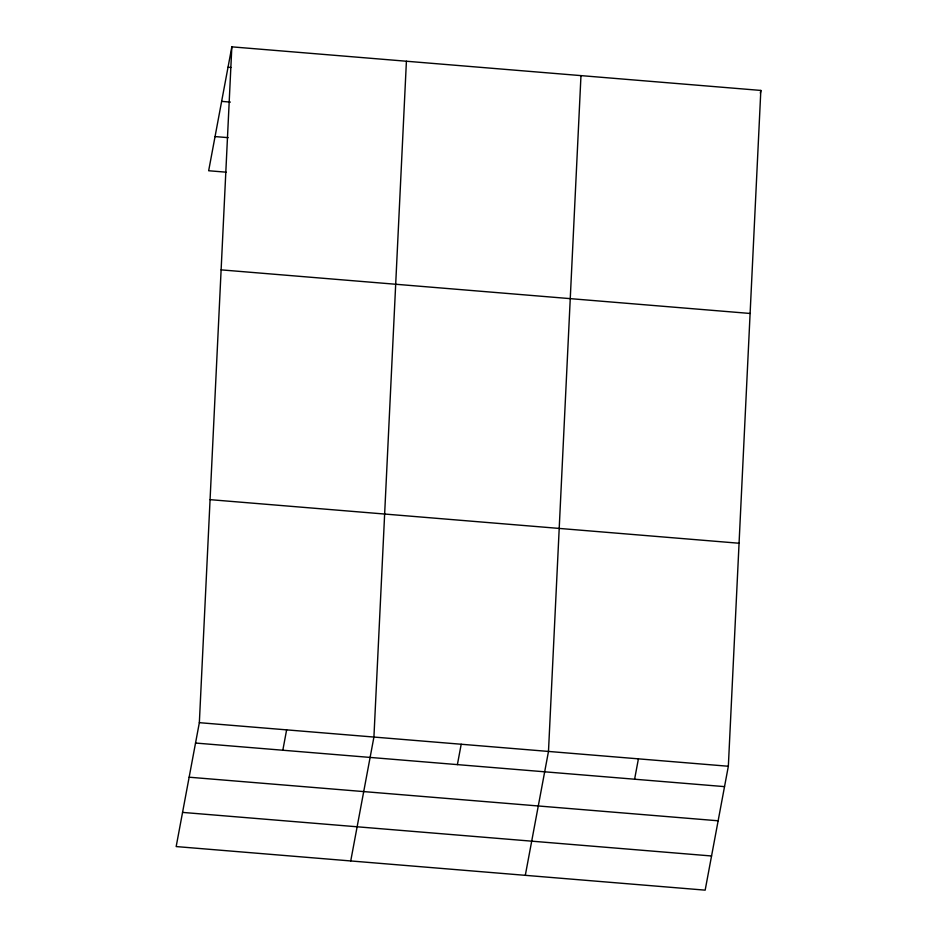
<?xml version="1.0" encoding="UTF-8"?>
<svg xmlns="http://www.w3.org/2000/svg" width="937" height="937" viewBox="0 0 937 937"><rect width="100%" height="100%" fill="white"/><g stroke="black" fill="none" stroke-linecap="round" stroke-linejoin="round"><path stroke-width="1.41" d="M199.347 722.673L231.837 46.85L760.832 90.432L728.342 766.255L705.163 890.15L176.168 846.568L199.347 722.673L728.342 766.255M406.412 61.233L373.922 737.056L350.731 860.951M580.975 75.616L548.485 751.439L525.306 875.334M231.837 46.85L208.658 170.745L226.11 172.174M282.822 750.232L286.628 729.864M457.397 764.615L461.203 744.247M760.329 93.15L760.832 90.432M634.607 779.209L638.413 758.853M228.031 67.218L230.935 67.452M221.636 101.372L230.361 102.098M215.041 136.579L228.136 137.657M221.12 269.868L750.115 313.462M210.075 499.655L739.07 543.237M195.54 743.041L724.535 786.623M189.145 777.206L718.14 820.789M182.551 812.402L711.558 855.985"/></g></svg>
